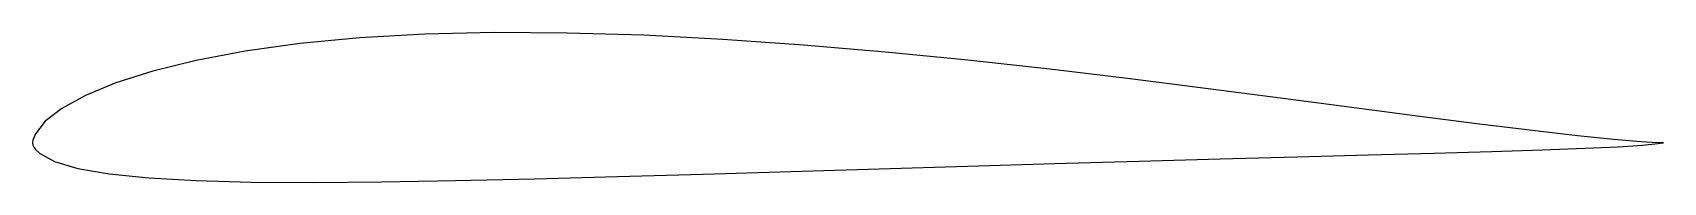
# Model space of a CAD drawing. Header units: metres. Extents: x 0 to 141, y -3 to 10.
import ezdxf

# ---------------------------------------------------------------- set-up
doc = ezdxf.new("R2010")
doc.units = ezdxf.units.M

msp = doc.modelspace()

# ---------------------------------------------------------------- linework, layer by layer
for p, q in [((23.064, 8.564), (18.34, 7.914)), ((28.243, 9.051), (23.064, 8.564)), ((33.843, 9.365), (28.243, 9.051)), ((39.821, 9.506), (33.843, 9.365)), ((46.133, 9.475), (39.821, 9.506)), ((52.724, 9.278), (46.133, 9.475)), ((59.541, 8.929), (52.724, 9.278)), ((66.519, 8.441), (59.541, 8.929)), ((14.101, 7.117), (10.375, 6.198)), ((18.34, 7.914), (14.101, 7.117)), ((73.594, 7.834), (66.519, 8.441)), ((80.697, 7.129), (73.594, 7.834)), ((87.756, 6.35), (80.697, 7.129)), ((10.375, 6.198), (7.19, 5.182)), ((94.695, 5.522), (87.756, 6.35)), ((7.19, 5.182), (4.566, 4.099)), ((101.438, 4.677), (94.695, 5.522)), ((107.903, 3.838), (101.438, 4.677)), ((2.524, 2.981), (1.081, 1.867)), ((4.566, 4.099), (2.524, 2.981)), ((114.009, 3.035), (107.903, 3.838)), ((119.679, 2.288), (114.009, 3.035)), ((1.081, 1.867), (0.238, 0.796)), ((124.835, 1.622), (119.679, 2.288)), ((129.396, 1.061), (124.835, 1.622)), ((0.028, 0.241), (0, 0.017)), ((0, 0.017), (0.021, -0.184)), ((0.238, 0.796), (0.028, 0.241)), ((133.288, 0.615), (129.396, 1.061)), ((136.434, 0.294), (133.288, 0.615)), ((138.764, 0.1), (136.434, 0.294)), ((140.209, 0.017), (138.764, 0.1)), ((140.7, 0), (140.209, 0.017)), ((140.231, -0.049), (140.7, 0)), ((0.021, -0.184), (0.1, -0.373)), ((0.1, -0.373), (0.235, -0.556)), ((0.235, -0.556), (0.581, -0.882)), ((0.581, -0.882), (1.892, -1.584)), ((95.459, -1.569), (102.461, -1.372)), ((102.461, -1.372), (109.086, -1.189)), ((109.086, -1.189), (115.253, -1.02)), ((115.253, -1.02), (120.885, -0.867)), ((120.885, -0.867), (125.912, -0.723)), ((125.912, -0.723), (130.277, -0.587)), ((130.277, -0.587), (133.924, -0.454)), ((133.924, -0.454), (136.808, -0.321)), ((136.808, -0.321), (138.909, -0.176)), ((138.909, -0.176), (140.231, -0.049)), ((1.892, -1.584), (3.903, -2.186)), ((3.903, -2.186), (6.611, -2.666)), ((6.611, -2.666), (10.019, -3.014)), ((50.456, -2.89), (57.854, -2.678)), ((57.854, -2.678), (65.417, -2.452)), ((65.417, -2.452), (73.051, -2.223)), ((73.051, -2.223), (80.665, -1.997)), ((80.665, -1.997), (88.164, -1.777)), ((88.164, -1.777), (95.459, -1.569)), ((10.019, -3.014), (14.112, -3.242)), ((14.112, -3.242), (18.854, -3.364)), ((18.854, -3.364), (24.203, -3.392)), ((24.203, -3.392), (30.107, -3.344)), ((30.107, -3.344), (36.5, -3.236)), ((36.5, -3.236), (43.31, -3.079)), ((43.31, -3.079), (50.456, -2.89))]:
    msp.add_line(p, q)

doc.saveas('drawing.dxf')
